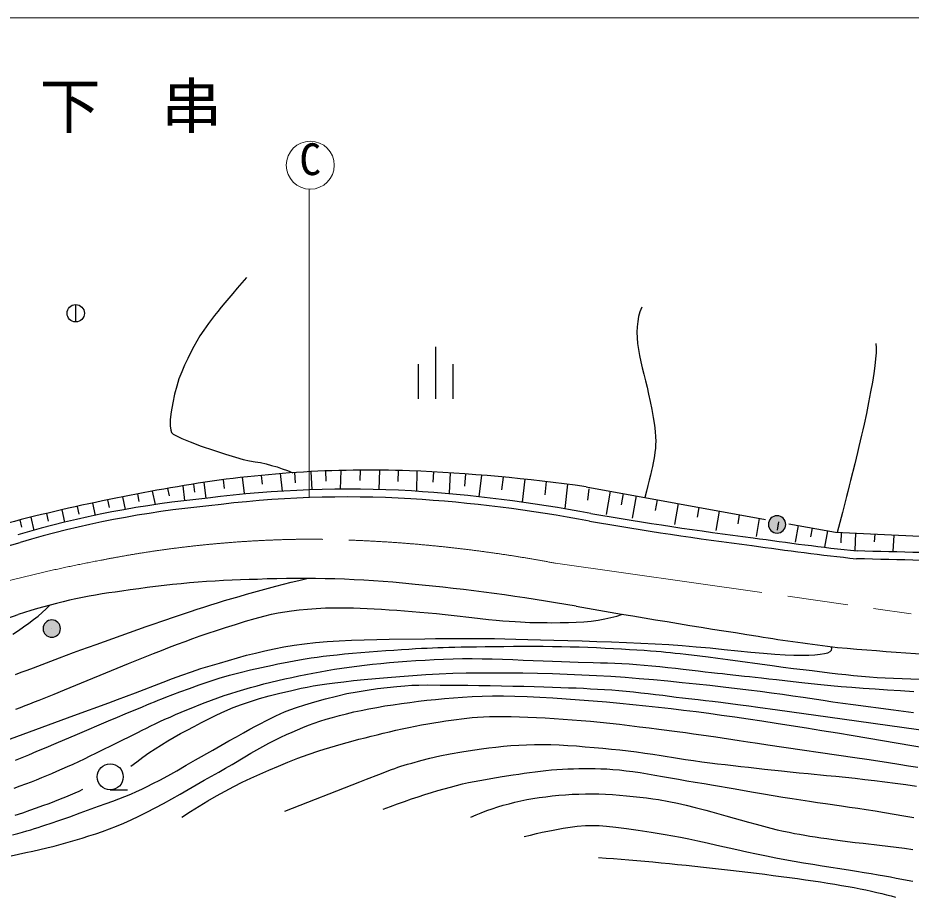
# Model space of a CAD drawing. Units: millimetres, scale not verified. Extents: x 40000 to 680000, y 20000 to 380000.
# Drawn here: x 400793 to 452244, y 277478 to 328114 of the extents above; entities that cross this region are included whole.
import ezdxf
from ezdxf.enums import TextEntityAlignment as Align

# ---------------------------------------------------------------- set-up
doc = ezdxf.new("R2010")
doc.units = ezdxf.units.MM
doc.header["$LTSCALE"] = 1000
doc.linetypes.add('CHAIN', pattern=[18.5, 12, -1.5, 3.5, -1.5])
for name, color, linetype, lineweight in [('M-BGD', 7, 'Continuous', 25), ('M-BMK', 2, 'CHAIN', 13), ('M-STR-HTXT', 7, 'Continuous', 13), ('M-STR-STRC', 7, 'Continuous', 25)]:
    doc.layers.add(name, color=color, linetype=linetype, lineweight=lineweight)
doc.layers.add('M-BMK-HTXT', color=7, linetype='Continuous')
doc.styles.add('ＭＳ ゴシック', font='')
doc.styles.get('ＭＳ ゴシック').set_extended_font_data('MS Gothic')

msp = doc.modelspace()

# ---------------------------------------------------------------- hatches: boundary and pattern name
at = {"layer": 'M-BGD'}
for points in [[(445022, 298940, 0.41421), (444522, 299440, 0.41421), (444022, 298940, 1)], [(403248, 292940, 0.41421), (402748, 293440, 0.41421), (402248, 292940, 1)]]:
    msp.add_hatch(color=256, dxfattribs=at).paths.add_polyline_path(points)

# ---------------------------------------------------------------- linework, layer by layer
for p, q in [((404125, 310602), (404125, 311602)), ((404125, 311102), (404126, 311103)), ((424871, 306176), (424871, 309176)), ((423871, 306176), (423871, 308176)), ((425871, 306176), (425871, 308176)), ((418547, 301433), (418524, 302022)), ((419389, 302050), (419359, 300972)), ((420507, 302069), (420490, 301465)), ((421624, 302069), (421593, 300948)), ((422701, 302050), (422683, 301414)), ((412610, 301515), (412669, 301018)), ((413711, 301651), (413821, 300738)), ((414803, 301767), (414865, 301251)), ((415897, 301865), (416019, 300849)), ((416787, 301332), (416747, 301927)), ((417742, 300940), (417688, 301983)), ((423777, 302012), (423745, 300849)), ((424721, 301368), (424754, 301964)), ((425646, 300750), (425719, 301907)), ((426540, 301146), (426591, 301847)), ((427491, 301778), (427347, 300533)), ((428743, 301669), (428658, 300939)), ((429993, 301544), (429840, 300223)), ((409412, 301016), (409504, 300579)), ((410294, 301166), (410397, 300311)), ((410902, 301266), (410958, 300802)), ((411511, 301360), (411620, 300445)), ((431225, 301406), (431138, 300653)), ((432455, 301253), (432294, 299864)), ((433522, 301108), (443860, 299222)), ((433676, 300998), (433600, 300341)), ((406825, 300533), (406979, 299804)), ((407678, 300698), (407769, 300267)), ((408532, 300858), (408695, 300084)), ((434910, 300855), (434672, 299515)), ((435654, 300719), (435538, 300064)), ((436399, 300583), (436170, 299296)), ((404211, 299983), (404307, 299530)), ((405092, 300175), (405242, 299465)), ((405958, 300357), (406051, 299915)), ((437615, 300361), (437506, 299745)), ((438832, 300139), (438618, 298936)), ((402438, 299574), (402529, 299138)), ((403332, 299784), (403483, 299065)), ((440014, 299924), (439913, 299355)), ((441196, 299708), (440998, 298587)), ((442346, 299498), (442253, 298976)), ((401030, 298793), (400926, 299203)), ((401545, 299357), (401704, 298601)), ((443495, 299289), (443310, 298248)), ((444522, 298940), (444523, 298940)), ((444612, 299085), (444528, 298608)), ((445729, 298881), (445559, 297918)), ((446476, 298226), (446567, 298728)), ((447274, 297626), (447446, 298568)), ((448211, 297881), (448239, 298472)), ((449047, 298434), (448997, 297461)), ((378105, 291285), (400919, 297908)), ((400882, 298366), (400883, 298364)), ((400927, 298379), (400929, 298375)), ((450146, 298383), (450124, 297930)), ((451246, 298331), (451199, 297388)), ((402748, 292940), (402749, 292940)), ((406112, 283655), (407112, 283655))]:
    msp.add_line(p, q, dxfattribs=at)
for points in [[(413965, 313165), (413687, 312846), (413423, 312541), (413174, 312250), (412938, 311971), (412716, 311705), (412506, 311449), (412309, 311203), (412123, 310967), (411947, 310740), (411782, 310520), (411501, 310129), (411282, 309797), (411101, 309494), (410936, 309190), (410764, 308854), (410579, 308488), (410399, 308111), (410228, 307723), (410073, 307322), (409941, 306905), (409821, 306444), (409711, 305937), (409624, 305432), (409573, 304975), (409573, 304612), (409600, 304374), (409647, 304230), (409746, 304133), (409931, 304037), (410235, 303896), (410719, 303690), (411360, 303453), (412069, 303209), (412754, 302985), (413326, 302807), (413766, 302688), (414136, 302611), (414461, 302556), (414769, 302502), (415087, 302429), (415410, 302341), (415722, 302249), (416026, 302152), (416330, 302043), (416638, 301920)], [(436727, 311457), (436627, 311190), (436550, 310911), (436495, 310622), (436461, 310322), (436447, 310012), (436456, 309691), (436490, 309357), (436542, 309014), (436605, 308664), (436673, 308309), (436750, 307951), (436842, 307588), (436939, 307218), (437037, 306838), (437126, 306444), (437213, 306016), (437301, 305556), (437384, 305094), (437454, 304661), (437503, 304288), (437529, 303986), (437535, 303736), (437528, 303519), (437511, 303313), (437490, 303099), (437465, 302887), (437432, 302690), (437392, 302493), (437344, 302281), (437289, 302040), (437227, 301772), (437157, 301485), (437080, 301178), (436996, 300848), (436905, 300491)], [(445195, 298978), (447882, 298488), (463657, 297752), (472285, 303938), (487061, 309935)], [(450214, 309356), (450228, 309121), (450221, 308828), (450195, 308480), (450152, 308082), (450092, 307639), (450012, 307135), (449911, 306569), (449795, 305961), (449668, 305334), (449535, 304709), (449466, 304396), (449394, 304076), (449318, 303751), (449240, 303422), (449160, 303091), (449080, 302760), (448998, 302430), (448759, 301466), (448682, 301156), (448604, 300847), (448526, 300541), (448448, 300237), (448370, 299935), (448293, 299637), (448216, 299343), (448140, 299052), (448064, 298765), (447989, 298483)], [(400651, 290304), (400986, 290427), (401331, 290555), (401685, 290689), (403195, 291260), (403596, 291410), (404005, 291562), (404422, 291715), (404855, 291872), (405308, 292035), (405776, 292204), (406255, 292375), (406739, 292547), (407225, 292720), (407707, 292889), (408182, 293055), (408644, 293215), (409089, 293368), (409930, 293654), (410334, 293791), (410731, 293924), (411123, 294054), (411514, 294181), (411906, 294307), (412301, 294431), (412703, 294555), (413115, 294678), (413533, 294800), (413953, 294920), (414375, 295039), (414800, 295156), (415228, 295271), (415660, 295385), (416097, 295498), (416538, 295610), (416985, 295720), (417439, 295830)], [(400505, 292620), (400822, 292828), (401126, 293038), (401417, 293248), (401693, 293458), (401953, 293668), (402196, 293877), (402421, 294085), (402627, 294291)], [(400669, 288296), (400939, 288400), (401208, 288505), (401476, 288610), (401746, 288717), (402020, 288826), (402300, 288937), (402879, 289171), (403472, 289413), (407174, 290939), (407650, 291131), (408126, 291321), (408597, 291507), (409064, 291689), (409527, 291867), (409986, 292040), (410433, 292205), (410867, 292363), (411301, 292518), (411751, 292672), (412230, 292831), (412758, 293002), (413325, 293183), (413902, 293361), (414460, 293524), (414970, 293660), (415408, 293766), (415794, 293850), (416163, 293916), (416550, 293971), (416992, 294021), (417477, 294067), (417982, 294106), (418522, 294134), (419114, 294148), (419772, 294145), (420130, 294137), (420509, 294123), (420905, 294106), (421315, 294085), (421738, 294060), (422171, 294032), (422612, 294001), (423058, 293968), (423506, 293932), (423955, 293895), (424418, 293854), (424905, 293805), (425408, 293751), (425920, 293693), (426938, 293577), (427429, 293522), (427898, 293471), (428336, 293427), (428736, 293392), (429098, 293364), (429430, 293342), (429736, 293324), (430020, 293311), (430288, 293301), (430543, 293294), (430790, 293289), (431034, 293286), (431278, 293285), (431528, 293284), (432025, 293285), (432502, 293293), (432958, 293310), (433395, 293338), (433814, 293379), (434213, 293433), (434593, 293499), (434955, 293576), (435297, 293666), (435620, 293768)], [(399251, 286183), (404012, 287933), (406027, 288674), (406538, 288861), (407053, 289053), (407574, 289252), (409167, 289866), (409705, 290069), (410245, 290266), (410785, 290456), (411326, 290636), (411865, 290803), (412398, 290961), (412922, 291115), (413442, 291262), (413962, 291403), (414485, 291537), (415017, 291662), (415560, 291779), (416120, 291885), (416700, 291981), (417305, 292065), (417942, 292135), (418611, 292191), (419305, 292235), (420016, 292268), (420737, 292293), (421460, 292312), (422179, 292326), (424230, 292360), (424853, 292371), (425444, 292378), (426013, 292381), (426568, 292381), (427120, 292378), (427677, 292372), (428251, 292363), (428849, 292352), (429482, 292338), (430159, 292322), (430887, 292304), (431657, 292284), (432463, 292261), (433293, 292236), (434139, 292208), (434991, 292177), (435841, 292143), (436678, 292106), (437494, 292066), (438279, 292022), (439060, 291969), (439862, 291902), (440670, 291827), (441474, 291747), (442261, 291667), (443018, 291591), (443732, 291523), (444391, 291468), (444983, 291429), (445495, 291411), (445941, 291409), (446343, 291416), (446696, 291433), (447000, 291461), (447252, 291501), (447449, 291552), (447588, 291618), (447667, 291697), (447684, 291791), (447636, 291901)], [(400659, 285362), (401426, 285680), (401894, 285875), (402424, 286098), (403001, 286343), (404230, 286865), (406016, 287624), (406530, 287842), (406977, 288030), (407968, 288443), (408220, 288547), (408449, 288641), (408664, 288728), (408875, 288813), (409092, 288897), (409323, 288987), (410123, 289292), (410676, 289501), (411238, 289706), (411810, 289903), (412392, 290087), (412985, 290257), (413589, 290417), (414202, 290568), (414826, 290710), (415459, 290844), (415774, 290908), (416086, 290970), (416395, 291030), (416706, 291088), (417022, 291144), (417345, 291198), (417678, 291250), (418025, 291300), (418387, 291349), (418769, 291396), (419178, 291441), (419616, 291485), (420076, 291527), (420550, 291568), (421032, 291606), (421514, 291643), (421990, 291677), (422452, 291709), (422895, 291738), (423310, 291764), (423689, 291787), (424037, 291807), (424362, 291824), (424672, 291838), (424977, 291851), (425287, 291861), (425610, 291870), (425955, 291878), (426331, 291886), (426748, 291893), (427208, 291901), (427706, 291908), (428233, 291914), (428782, 291920), (429345, 291924), (429915, 291927), (430483, 291927), (431043, 291925), (431587, 291920), (432107, 291911), (432614, 291899), (433121, 291884), (433626, 291866), (434126, 291845), (434618, 291822), (435100, 291798), (435567, 291772), (436018, 291745), (436450, 291718), (436860, 291691), (437231, 291665), (437556, 291641), (437849, 291617), (438121, 291592), (438387, 291566), (438659, 291537), (438949, 291504), (439272, 291466), (440065, 291370), (440555, 291309), (441101, 291238), (441690, 291159), (444243, 290813), (444871, 290730), (445470, 290653), (446029, 290585), (446552, 290523), (447541, 290403), (448013, 290347), (448476, 290295), (448932, 290247), (449384, 290203), (449837, 290165), (450294, 290133), (450757, 290107), (451234, 290085), (451726, 290065), (452225, 290047), (452726, 290035)], [(400587, 283762), (400930, 283884), (401256, 284003), (401569, 284122), (401872, 284240), (402169, 284359), (402461, 284480), (402753, 284604), (403047, 284730), (403347, 284862), (403656, 284998), (403975, 285142), (404299, 285292), (404628, 285449), (404959, 285608), (405291, 285770), (405620, 285933), (406264, 286251), (406575, 286404), (406876, 286551), (407163, 286691), (407434, 286826), (407694, 286958), (407948, 287086), (408199, 287213), (408452, 287339), (408710, 287465), (408977, 287592), (409258, 287720), (409557, 287851), (409872, 287986), (410197, 288124), (410533, 288265), (410877, 288406), (411228, 288547), (411585, 288686), (411948, 288823), (412314, 288956), (412683, 289084), (413054, 289206), (413427, 289323), (413806, 289436), (414189, 289546), (414577, 289653), (414969, 289756), (415365, 289856), (415764, 289952), (416166, 290045), (416571, 290134), (416978, 290220), (417386, 290302), (417792, 290381), (418199, 290456), (418609, 290528), (419024, 290597), (419444, 290662), (419873, 290724), (420312, 290782), (420762, 290837), (421226, 290888), (421703, 290937), (422193, 290983), (422693, 291026), (423203, 291066), (423722, 291102), (424248, 291134), (424780, 291162), (425317, 291184), (425857, 291201), (426401, 291212), (426956, 291214), (427530, 291209), (428117, 291196), (428712, 291178), (429308, 291156), (429899, 291131), (431047, 291081), (431591, 291058), (432107, 291039), (432595, 291024), (433059, 291011), (433933, 290988), (434351, 290976), (434762, 290962), (435171, 290947), (435581, 290928), (435996, 290905), (436422, 290877), (436861, 290842), (437310, 290802), (437765, 290757), (438222, 290708), (438676, 290658), (439122, 290606), (439977, 290506), (440376, 290460), (440750, 290419), (441086, 290383), (441381, 290350), (441647, 290320), (442640, 290208), (442928, 290176), (443254, 290141), (443629, 290101), (444046, 290055), (444487, 290005), (445440, 289894), (445951, 289836), (446485, 289777), (447040, 289720), (447617, 289664), (448215, 289611), (448832, 289562), (449482, 289514), (450171, 289465), (450891, 289417), (451636, 289369), (452397, 289324)], [(407297, 285013), (407644, 285278), (407993, 285534), (408346, 285781), (408703, 286020), (409065, 286253), (409429, 286475), (409794, 286687), (410166, 286893), (410550, 287099), (410952, 287309), (411370, 287529), (411800, 287754), (412246, 287978), (412708, 288194), (413191, 288395), (413683, 288579), (414186, 288752), (414710, 288915), (415270, 289070), (415879, 289221), (416498, 289367), (416805, 289438), (417119, 289507), (417448, 289574), (417799, 289640), (418179, 289704), (418595, 289766), (419054, 289827), (419563, 289886), (420126, 289946), (420737, 290009), (421390, 290071), (422079, 290133), (422797, 290192), (423539, 290246), (424298, 290295), (425067, 290336), (425841, 290368), (426613, 290389), (427396, 290401), (428204, 290404), (429032, 290400), (429874, 290390), (430725, 290372), (431581, 290348), (432436, 290318), (433286, 290282), (434124, 290241), (434947, 290195), (435764, 290141), (436588, 290078), (437414, 290007), (438237, 289930), (439053, 289848), (439857, 289763), (440646, 289676), (441414, 289588), (442871, 289419), (443551, 289336), (444202, 289251), (444827, 289164), (445432, 289077), (446021, 288989), (447170, 288815), (447741, 288730), (448315, 288647), (448897, 288567), (451234, 288256), (451811, 288181), (452385, 288109)], [(400492, 281067), (400796, 281151), (401066, 281227), (401309, 281296), (401533, 281361), (401747, 281425), (401959, 281490), (402175, 281559), (402405, 281633), (402657, 281715), (403211, 281903), (403795, 282111), (404381, 282324), (405441, 282715), (405874, 282872), (406258, 283011), (406611, 283141), (406951, 283272), (407295, 283414), (407626, 283557), (407931, 283697), (408238, 283845), (408573, 284014), (408962, 284218), (409425, 284470), (409945, 284761), (410491, 285071), (411034, 285380), (412024, 285943), (412953, 286473), (413385, 286719), (413787, 286943), (414149, 287143), (414477, 287322), (414782, 287486), (415079, 287639), (415378, 287785), (415654, 287918), (415900, 288034), (416153, 288145), (416451, 288260), (416834, 288390), (417323, 288544), (417895, 288717), (418512, 288892), (419141, 289057), (419744, 289196), (420328, 289309), (420915, 289406), (421499, 289487), (422070, 289554), (422621, 289610), (423090, 289651), (423483, 289676), (423892, 289690), (424408, 289695), (425124, 289694), (425588, 289692), (426121, 289687), (426710, 289679), (427339, 289670), (427991, 289659), (428653, 289646), (429309, 289632), (429943, 289618), (430541, 289602), (431086, 289586), (431586, 289571), (432061, 289555), (432514, 289539), (432949, 289522), (433371, 289503), (433782, 289483), (434188, 289461), (434592, 289436), (434998, 289408), (435410, 289376), (435830, 289340), (436255, 289298), (436681, 289251), (437105, 289202), (437523, 289152), (437933, 289100), (438712, 289001), (439075, 288956), (439415, 288916), (439970, 288853), (440394, 288808), (440797, 288763), (441288, 288705), (441975, 288616), (442410, 288558), (442890, 288493), (443408, 288421), (444538, 288263), (448270, 287741), (454459, 286880)], [(400413, 279865), (400837, 279953), (401252, 280040), (401661, 280129), (402067, 280221), (402471, 280318), (402877, 280421), (403287, 280534), (403696, 280650), (404096, 280765), (404492, 280883), (404885, 281004), (405278, 281131), (405672, 281265), (406071, 281410), (406477, 281567), (406893, 281738), (407319, 281924), (407763, 282133), (408224, 282364), (408697, 282612), (409178, 282874), (409662, 283143), (410143, 283416), (411529, 284208), (411955, 284447), (412361, 284676), (412753, 284902), (413131, 285125), (413859, 285558), (414212, 285765), (414561, 285966), (414907, 286159), (415252, 286343), (415599, 286517), (415939, 286681), (416266, 286836), (416583, 286981), (416896, 287119), (417209, 287250), (417525, 287375), (417851, 287495), (418188, 287610), (418543, 287723), (418920, 287832), (419315, 287939), (419723, 288042), (420143, 288140), (420574, 288234), (421017, 288323), (421469, 288407), (421932, 288487), (422404, 288561), (422884, 288631), (423372, 288695), (423864, 288755), (424357, 288814), (424855, 288868), (425362, 288918), (425880, 288962), (426412, 289000), (426964, 289030), (427537, 289051), (428136, 289062), (428763, 289061), (429425, 289050), (430123, 289026), (430850, 288993), (431599, 288951), (432366, 288901), (433142, 288845), (433922, 288783), (434700, 288717), (435469, 288647), (436223, 288576), (436962, 288502), (437690, 288424), (438414, 288341), (439135, 288253), (439859, 288161), (440589, 288064), (441330, 287962), (442084, 287856), (442857, 287744), (443651, 287628), (444476, 287503), (445331, 287369), (446209, 287228), (447103, 287082), (448004, 286932), (448906, 286780), (453968, 285920)], [(410241, 282079), (410740, 282407), (411238, 282722), (411734, 283023), (412232, 283311), (412731, 283588), (413228, 283851), (413721, 284098), (414218, 284335), (414727, 284566), (415254, 284796), (415797, 285025), (416352, 285251), (416922, 285472), (417511, 285687), (418122, 285895), (418437, 285997), (418759, 286096), (419086, 286195), (419419, 286291), (419756, 286387), (420097, 286480), (420442, 286571), (420788, 286661), (421136, 286748), (421485, 286833), (421839, 286917), (422199, 287002), (422565, 287085), (422934, 287166), (423304, 287245), (423674, 287321), (424041, 287393), (424403, 287460), (424760, 287522), (425108, 287577), (425440, 287628), (425755, 287674), (426057, 287717), (426354, 287755), (426651, 287789), (426954, 287818), (427270, 287841), (427604, 287860), (427963, 287872), (428353, 287879), (428773, 287880), (429216, 287874), (429680, 287863), (430162, 287846), (430658, 287824), (431165, 287798), (431681, 287767), (432202, 287733), (432725, 287694), (433247, 287653), (433778, 287606), (434326, 287552), (434886, 287493), (435453, 287430), (436024, 287363), (436594, 287294), (437157, 287223), (437711, 287153), (438767, 287017), (439256, 286952), (439712, 286889), (440148, 286826), (440570, 286764), (440991, 286701), (442333, 286495), (442840, 286419), (443392, 286337), (443999, 286249), (449002, 285526), (449689, 285423), (450335, 285324), (450944, 285229), (451527, 285136), (452091, 285045), (452638, 284955)], [(416174, 282424), (420483, 284117), (420883, 284271), (421594, 284543), (422322, 284823), (422507, 284893), (422681, 284955), (422855, 285014), (423039, 285073), (423244, 285134), (423480, 285202), (423994, 285344), (424526, 285481), (425089, 285612), (425698, 285735), (426369, 285847), (426731, 285902), (427110, 285958), (427503, 286013), (427911, 286067), (428329, 286118), (428759, 286164), (429196, 286203), (429641, 286235), (430091, 286257), (430545, 286269), (431008, 286269), (431485, 286259), (431973, 286241), (432470, 286214), (432973, 286182), (433478, 286143), (433983, 286100), (434485, 286054), (434981, 286006), (435468, 285957), (435949, 285903), (436426, 285842), (436901, 285775), (437374, 285704), (437845, 285631), (438782, 285482), (439248, 285410), (439714, 285341), (440180, 285277), (440640, 285219), (441093, 285163), (441542, 285109), (441988, 285057), (442435, 285006), (442885, 284956), (443806, 284854), (444772, 284749), (445275, 284696), (445787, 284644), (446308, 284593), (447372, 284490), (447915, 284436), (448463, 284380), (449018, 284321), (449577, 284257), (450141, 284189), (450720, 284115), (451320, 284038), (451934, 283957), (452557, 283873)], [(421831, 282537), (422250, 282697), (422661, 282849), (423065, 282994), (423461, 283132), (423852, 283263), (424235, 283387), (424613, 283504), (424985, 283616), (425351, 283721), (425712, 283820), (426066, 283912), (426410, 283995), (426746, 284070), (427076, 284138), (427402, 284200), (427723, 284258), (428042, 284313), (428361, 284365), (428680, 284416), (429321, 284518), (429639, 284567), (429954, 284613), (430268, 284658), (430581, 284699), (430893, 284737), (431207, 284771), (431522, 284800), (431839, 284825), (432159, 284844), (432477, 284860), (432790, 284873), (433099, 284883), (433409, 284889), (433722, 284890), (434041, 284886), (434369, 284876), (434709, 284859), (435064, 284834), (435437, 284801), (435825, 284759), (436223, 284707), (436631, 284647), (437051, 284580), (437482, 284508), (437924, 284430), (438844, 284267), (439323, 284184), (439814, 284101), (440326, 284015), (440865, 283923), (441995, 283728), (443157, 283526), (443736, 283427), (444304, 283330), (444857, 283238), (445388, 283152), (445894, 283072), (446381, 282998), (446853, 282929), (447316, 282863), (448232, 282732), (448697, 282665), (449172, 282595), (449663, 282521), (450174, 282440), (450709, 282354), (451262, 282263), (451829, 282169), (452407, 282072)], [(400632, 282191), (401070, 282339), (401481, 282479), (401868, 282615), (402239, 282748), (402594, 282879), (402932, 283006), (403252, 283130), (403552, 283250), (403832, 283366), (404091, 283478), (404328, 283585), (404542, 283687)], [(426893, 282089), (427187, 282219), (427488, 282342), (427796, 282459), (428110, 282569), (428430, 282673), (428755, 282770), (429087, 282860), (429423, 282944), (429765, 283021), (430111, 283091), (430464, 283155), (430826, 283213), (431195, 283263), (431569, 283308), (431949, 283345), (432331, 283376), (432715, 283400), (433099, 283417), (433482, 283428), (433863, 283431), (434248, 283426), (434642, 283411), (435042, 283388), (435444, 283357), (435844, 283321), (436239, 283280), (436625, 283235), (436999, 283188), (437357, 283140), (437695, 283091), (438288, 282994), (438795, 282889), (439278, 282772), (439797, 282636), (440412, 282477), (440772, 282383), (441161, 282277), (441575, 282162), (442884, 281792), (443321, 281671), (443747, 281557), (444154, 281453), (444536, 281361), (444888, 281282), (445216, 281213), (445525, 281151), (445822, 281095), (446116, 281044), (446411, 280995), (446716, 280948), (447037, 280899), (447381, 280849), (447754, 280795), (448157, 280739), (448581, 280685), (449023, 280631), (449480, 280577), (450425, 280468), (450907, 280412), (451390, 280354), (451871, 280293), (452347, 280229)], [(429963, 280966), (430324, 281054), (430669, 281136), (430999, 281211), (431316, 281280), (431620, 281342), (431914, 281397), (432199, 281447), (432476, 281489), (432746, 281526), (433011, 281556), (433483, 281596), (433884, 281608), (434271, 281596), (434699, 281561), (435227, 281507), (435848, 281435), (436527, 281342), (437269, 281227), (438079, 281088), (438962, 280925), (439441, 280830), (439953, 280722), (440491, 280604), (441048, 280480), (442196, 280221), (442773, 280093), (443345, 279969), (443904, 279852), (444444, 279745), (444977, 279646), (445514, 279551), (446053, 279461), (446589, 279374), (447119, 279290), (448631, 279053), (449097, 278978), (449538, 278904), (449951, 278832), (450338, 278765), (450703, 278701), (451050, 278639), (451384, 278578), (451707, 278519), (452025, 278459), (452341, 278399)], [(434244, 279760), (434670, 279730), (435103, 279697), (435545, 279662), (435993, 279625), (436448, 279586), (436909, 279545), (437375, 279502), (437845, 279458), (438319, 279412), (438796, 279364), (439283, 279315), (439781, 279262), (440288, 279208), (440801, 279151), (441317, 279094), (441832, 279035), (442343, 278975), (442847, 278914), (443340, 278853), (443820, 278793), (444293, 278732), (444764, 278671), (445233, 278608), (445696, 278545), (446151, 278482), (446597, 278417), (447031, 278353), (447451, 278288), (447855, 278222), (448241, 278157), (448610, 278091), (448968, 278024), (449313, 277957), (449644, 277890), (449963, 277822), (450267, 277754), (450556, 277686), (450831, 277617), (451091, 277547), (451335, 277478)]]:
    msp.add_lwpolyline(points, dxfattribs=at)
for points in [[(445022, 298940, 0.41421), (444522, 299440, 0.41421), (444022, 298940, 1)], [(403248, 292940, 0.41421), (402748, 293440, 0.41421), (402248, 292940, 1)]]:
    msp.add_lwpolyline(points, format="xyb", close=True, dxfattribs=at)
for centre, radius in [((404125, 311102), 500), ((406112, 284405), 750)]:
    msp.add_circle(centre, radius, dxfattribs=at)
for centre, radius, start, end in [((421052, 237673), 64398, 87.94757, 99.53841), ((419206, 199749), 102365, 81.96061, 87.6752), ((429557, 185935), 116831, 99.44742, 105.72797), ((419804, 238208), 62766, 86.66352, 97.3851), ((419804, 238208), 62316, 86.66445, 97.3923), ((418152, 216413), 84621, 79.34714, 86.40571), ((417161, 242982), 57727, 95.39158, 106.47156), ((417161, 242982), 57277, 95.3837, 106.4727), ((418152, 216413), 84171, 79.34495, 86.40502), ((469723, 506914), 210428, 260.1692, 262.74217), ((469723, 506914), 210878, 260.16832, 262.74111), ((466855, 461820), 165358, 261.7542, 263.84591), ((466855, 461820), 165808, 261.75554, 263.85237), ((418920, -936789), 1234573, 87.91639, 88.59795), ((418920, -936789), 1234123, 87.90885, 88.59882), ((415740, 237656), 58134, 91.12314, 98.86181), ((417135, 232518), 63312, 84.23457, 92.29402), ((412076, 175992), 120062, 79.99133, 84.54253), ((410451, 265066), 30254, 96.9607, 108.5643), ((533074, 870390), 584798, 260.14108, 261.18264), ((391092, 322885), 30720, 283.971, 288.4604), ((461753, 405536), 114508, 260.79353, 263.10097), ((469745, 545135), 254211, 265.09259, 267.12729)]:
    msp.add_arc(centre, radius, start, end, dxfattribs=at)
at = {"layer": 'M-BMK'}
msp.add_line((431768, 296705), (452244, 293789), dxfattribs=at)
for centre, radius, start, end in [((418026, 233764), 64331, 90.44328, 101.09701), ((416915, 218069), 80027, 79.304, 89.56071), ((421427, 212631), 85727, 100.60887, 107.58822)]:
    msp.add_arc(centre, radius, start, end, dxfattribs=at)
at = {"layer": 'M-STR-HTXT'}
msp.add_line((324464, 328114), (463885, 328114), dxfattribs=at)
at = {"layer": 'M-STR-STRC', "lineweight": 13}
msp.add_line((417570, 300484), (417570, 318259), dxfattribs=at)
msp.add_circle((417636, 319629), 1383, dxfattribs=at)

# ---------------------------------------------------------------- texts
at = {"layer": 'M-BMK-HTXT', "style": 'ＭＳ ゴシック'}
msp.add_text('下\u3000串', height=2566, dxfattribs=at).set_placement((407302, 320983), align=Align.BOTTOM_CENTER)
at = {"layer": 'M-STR-STRC', "style": 'ＭＳ ゴシック'}
msp.add_text('C', height=1833, dxfattribs=at).set_placement((417009, 318507), align=Align.BOTTOM_LEFT)

doc.saveas('drawing.dxf')
